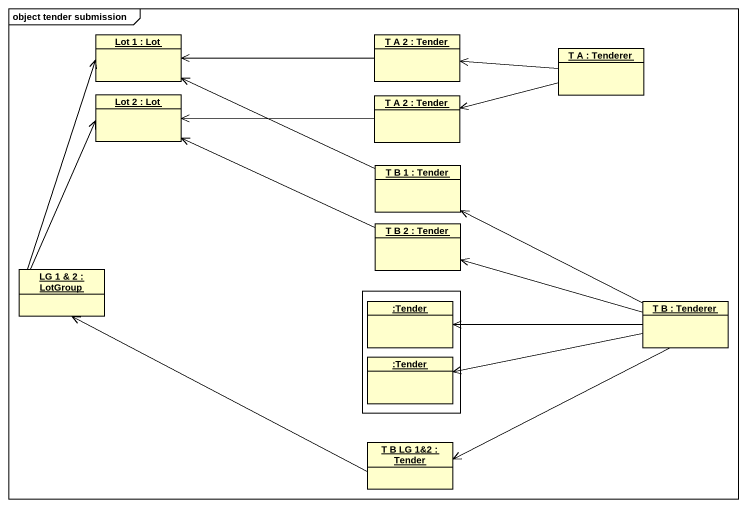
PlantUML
@startuml
mainframe object tender submission
hide circle
hide empty members
object "Lot 1 : Lot" as Lot_1
object "T A 2 : Tender" as T_A_2
object "T A : Tenderer" as T_A
object "Lot 2 : Lot" as Lot_2
object "T A 2 : Tender" as T_A_2_2
object "T B 1 : Tender" as T_B_1
object "T B 2 : Tender" as T_B_2
object "LG 1 & 2 : LotGroup" as LG_1_2
rectangle " " as rectangle1 {
  object ":Tender" as Tender
  object ":Tender" as Tender_2
}
object "T B : Tenderer" as T_B
object "T B LG 1&2 : Tender" as T_B_LG_1_2
T_A_2 -left-> Lot_1
T_A -left-> T_A_2
T_A -left-> T_A_2_2
T_A_2_2 -left-> Lot_2
T_B_1 -left-> Lot_1
T_B_2 -left-> Lot_2
LG_1_2 -up-> Lot_1
LG_1_2 -up-> Lot_2
T_B -left-> T_B_1
T_B -left-> T_B_2
T_B -left-> Tender
T_B -left-> Tender_2
T_B -left-> T_B_LG_1_2
T_B_LG_1_2 -left-> LG_1_2
@enduml
